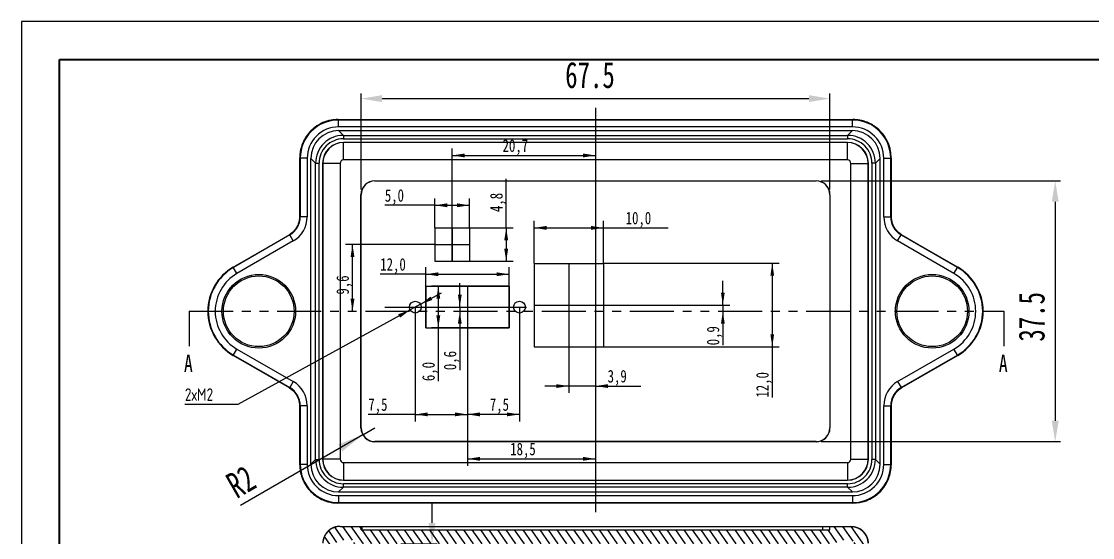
# Model space of a CAD drawing. Header units: millimetres. Extents: x 15 to 334, y 2 to 223.
# Drawn here: x 15.5 to 169.8, y 149 to 223.3 of the extents above; entities that cross this region are included whole.
import ezdxf

# ---------------------------------------------------------------- set-up
doc = ezdxf.new("R2010")
doc.units = ezdxf.units.MM
doc.linetypes.add('PHANTOM', pattern=[12.7, 6.35, -1.27, 1.27, -1.27, 1.27, -1.27])
for name, color, linetype in [('06___PRT_ALL_SURFS', 179, 'Continuous'), ('DIM', 3, 'Continuous'), ('FROM', 179, 'Continuous'), ('HATCH', 56, 'Continuous'), ('SLD-0', 179, 'Continuous')]:
    doc.layers.add(name, color=color, linetype=linetype)
doc.styles.add('SLDTEXTSTYLE0', font='TXT', dxfattribs={"width": 0.75})
doc.styles.add('SLDTEXTSTYLE1', font='TXT', dxfattribs={"width": 0.75, "bigfont": 'bigfont'})
doc.styles.add('SLDTEXTSTYLE2', font='TXT', dxfattribs={"width": 0.7})
doc.dimstyles.new('SLDDIMSTYLE0', dxfattribs={"dimtxt": 1.8, "dimasz": 1.8, "dimexe": 0, "dimexo": 0.0625, "dimgap": 0.45, "dimtad": 2, "dimdec": 1, "dimrnd": 1e-09, "dimzin": 12, "dimdsep": 46, "dimtxsty": 'SLDTEXTSTYLE0', "dimsah": 1, "dimcen": 0.09, "dimadec": 0, "dimazin": 3, "dimtfac": 1, "dimtofl": 0, "dimtmove": 0, "dimatfit": 3, "dimfxl": 0, "dimfrac": 2, "dimtolj": 1, "dimtzin": 12, "dimarcsym": 0})
doc.dimstyles.new('SLDDIMSTYLE1', dxfattribs={"dimtxt": 1.8, "dimasz": 1.8, "dimexe": 0, "dimexo": 0.0625, "dimgap": 0.45, "dimtad": 2, "dimdec": 1, "dimrnd": 1e-09, "dimzin": 12, "dimdsep": 46, "dimtxsty": 'SLDTEXTSTYLE0', "dimsah": 1, "dimcen": 0, "dimadec": 0, "dimazin": 3, "dimtfac": 1, "dimtmove": 0, "dimatfit": 3, "dimfxl": 0, "dimfrac": 2, "dimtolj": 1, "dimtzin": 12, "dimarcsym": 0})
doc.dimstyles.new('SLDDIMSTYLE2', dxfattribs={"dimtxt": 1.8, "dimasz": 1.8, "dimexe": 0, "dimexo": 0.0625, "dimgap": 0.45, "dimtad": 2, "dimdec": 1, "dimrnd": 1e-09, "dimzin": 12, "dimdsep": 46, "dimtxsty": 'SLDTEXTSTYLE0', "dimsah": 1, "dimcen": 0.09, "dimadec": 0, "dimazin": 3, "dimtfac": 1, "dimtmove": 0, "dimatfit": 0, "dimfxl": 0, "dimfrac": 2, "dimtolj": 1, "dimtzin": 12, "dimarcsym": 0})
doc.dimstyles.new('SLDDIMSTYLE3', dxfattribs={"dimtxt": 3.75, "dimasz": 1.8, "dimexe": 0, "dimexo": 0.0625, "dimgap": 0.9375, "dimtad": 2, "dimdec": 1, "dimrnd": 1e-09, "dimzin": 12, "dimdsep": 46, "dimtxsty": 'SLDTEXTSTYLE2', "dimblk1": 'NONE', "dimblk2": 'NONE', "dimsah": 1, "dimcen": 0.09, "dimadec": 0, "dimazin": 3, "dimtfac": 1, "dimtofl": 0, "dimtmove": 0, "dimatfit": 3, "dimldrblk": 'NONE', "dimfxl": 0, "dimfrac": 2, "dimtolj": 1, "dimtzin": 12, "dimarcsym": 0})
doc.dimstyles.new('SLDDIMSTYLE4', dxfattribs={"dimtxt": 3.75, "dimasz": 1.8, "dimexe": 0, "dimexo": 0.0625, "dimgap": 0.9375, "dimtad": 2, "dimdec": 0, "dimrnd": 1e-09, "dimzin": 12, "dimdsep": 46, "dimtxsty": 'SLDTEXTSTYLE2', "dimblk1": 'NONE', "dimblk2": 'NONE', "dimsah": 1, "dimcen": 0.09, "dimadec": 0, "dimazin": 3, "dimtfac": 1, "dimtofl": 0, "dimtmove": 0, "dimatfit": 3, "dimldrblk": 'NONE', "dimfxl": 0, "dimfrac": 2, "dimtolj": 1, "dimtzin": 12, "dimarcsym": 0})
doc.dimstyles.new('SLDDIMSTYLE6', dxfattribs={"dimtxt": 3.75, "dimasz": 1.8, "dimexe": 0, "dimexo": 0.0625, "dimgap": 0.9375, "dimtad": 2, "dimdec": 0, "dimrnd": 1e-09, "dimzin": 12, "dimdsep": 46, "dimtxsty": 'SLDTEXTSTYLE2', "dimsah": 1, "dimcen": 0, "dimadec": 0, "dimazin": 3, "dimtfac": 1, "dimtofl": 0, "dimtmove": 0, "dimatfit": 3, "dimfxl": 0, "dimfrac": 2, "dimtolj": 1, "dimtzin": 12, "dimarcsym": 0})

# ---------------------------------------------------------------- blocks, each defined once
blk = doc.blocks.new('_D')
at = {"layer": 'SLD-0'}
for p, q in [((75.02, 193.6), (75.02, 197.85)), ((80.02, 193.6), (80.02, 197.85)), ((75.02, 196.85), (67.83, 196.85)), ((75.02, 196.85), (80.02, 196.85))]:
    blk.add_line(p, q, dxfattribs=at)
for points in [[(75.02, 196.85), (76.82, 196.57), (76.82, 197.13)], [(80.02, 196.85), (78.22, 197.13), (78.22, 196.57)]]:
    blk.add_solid(points, dxfattribs=at)
at = {"layer": 'SLD-0', "insert": (67.83, 199.17, 0.1), "char_height": 1.8, "attachment_point": 1, "style": 'SLDTEXTSTYLE0'}
blk.add_mtext('5,0', dxfattribs=at)
blk = doc.blocks.new('_D_1')
at = {"layer": 'SLD-0'}
for p, q in [((85.31, 193.6), (85.31, 200.67)), ((80.02, 193.6), (86.31, 193.6)), ((85.31, 193.6), (85.31, 188.8)), ((80.02, 188.8), (86.31, 188.8))]:
    blk.add_line(p, q, dxfattribs=at)
for points in [[(85.31, 193.6), (85.03, 191.8), (85.59, 191.8)], [(85.31, 188.8), (85.59, 190.6), (85.03, 190.6)]]:
    blk.add_solid(points, dxfattribs=at)
at = {"layer": 'SLD-0', "insert": (82.99, 195.88, 0.1), "char_height": 1.8, "attachment_point": 1, "rotation": 90, "style": 'SLDTEXTSTYLE0'}
blk.add_mtext('4,8', dxfattribs=at)
blk = doc.blocks.new('_D_2')
at = {"layer": 'SLD-0'}
for p, q in [((89.32, 188.5), (89.32, 194.6)), ((99.32, 188.5), (99.32, 194.6)), ((89.32, 193.6), (99.32, 193.6)), ((99.32, 193.6), (108.64, 193.6))]:
    blk.add_line(p, q, dxfattribs=at)
for points in [[(89.32, 193.6), (91.12, 193.32), (91.12, 193.88)], [(99.32, 193.6), (97.52, 193.88), (97.52, 193.32)]]:
    blk.add_solid(points, dxfattribs=at)
at = {"layer": 'SLD-0', "insert": (102.52, 195.92, 0.1), "char_height": 1.8, "attachment_point": 1, "style": 'SLDTEXTSTYLE0'}
blk.add_mtext('10,0', dxfattribs=at)
blk = doc.blocks.new('_D_3')
at = {"layer": 'SLD-0'}
for p, q in [((99.32, 188.5), (124.63, 188.5)), ((123.63, 188.5), (123.63, 176.5)), ((99.32, 176.5), (124.63, 176.5)), ((123.63, 176.5), (123.63, 169.18))]:
    blk.add_line(p, q, dxfattribs=at)
for points in [[(123.63, 188.5), (123.36, 186.7), (123.91, 186.7)], [(123.63, 176.5), (123.91, 178.3), (123.36, 178.3)]]:
    blk.add_solid(points, dxfattribs=at)
at = {"layer": 'SLD-0', "insert": (121.31, 169.18, 0.1), "char_height": 1.8, "attachment_point": 1, "rotation": 90, "style": 'SLDTEXTSTYLE0'}
blk.add_mtext('12,0', dxfattribs=at)
blk = doc.blocks.new('_D_4')
at = {"layer": 'SLD-0'}
for p, q in [((73.72, 186.93), (67.17, 186.93)), ((73.72, 179.2), (73.72, 187.93)), ((73.72, 186.93), (85.72, 186.93)), ((85.72, 179.2), (85.72, 187.93))]:
    blk.add_line(p, q, dxfattribs=at)
for points in [[(73.72, 186.93), (75.52, 186.65), (75.52, 187.2)], [(85.72, 186.93), (83.92, 187.2), (83.92, 186.65)]]:
    blk.add_solid(points, dxfattribs=at)
at = {"layer": 'SLD-0', "insert": (67.17, 189.25, 0.1), "char_height": 1.8, "attachment_point": 1, "style": 'SLDTEXTSTYLE0'}
blk.add_mtext('12,0', dxfattribs=at)
blk = doc.blocks.new('_D_5')
at = {"layer": 'SLD-0'}
for p, q in [((85.72, 185.2), (74.53, 185.2)), ((75.53, 185.2), (75.53, 179.2)), ((85.72, 179.2), (74.53, 179.2)), ((75.53, 179.2), (75.53, 171.55))]:
    blk.add_line(p, q, dxfattribs=at)
for points in [[(75.53, 185.2), (75.25, 183.4), (75.81, 183.4)], [(75.53, 179.2), (75.81, 181), (75.25, 181)]]:
    blk.add_solid(points, dxfattribs=at)
at = {"layer": 'SLD-0', "insert": (73.21, 171.55, 0.1), "char_height": 1.8, "attachment_point": 1, "rotation": 90, "style": 'SLDTEXTSTYLE0'}
blk.add_mtext('6,0', dxfattribs=at)
blk = doc.blocks.new('_D_6')
at = {"layer": 'SLD-0'}
for p, q in [((72.22, 182.2), (72.22, 165.76)), ((79.72, 179.2), (79.72, 165.76)), ((72.22, 166.76), (65.45, 166.76)), ((72.22, 166.76), (79.72, 166.76))]:
    blk.add_line(p, q, dxfattribs=at)
for points in [[(72.22, 166.76), (74.02, 166.48), (74.02, 167.04)], [(79.72, 166.76), (77.92, 167.04), (77.92, 166.48)]]:
    blk.add_solid(points, dxfattribs=at)
at = {"layer": 'SLD-0', "insert": (65.45, 169.08, 0.1), "char_height": 1.8, "attachment_point": 1, "style": 'SLDTEXTSTYLE0'}
blk.add_mtext('7,5', dxfattribs=at)
blk = doc.blocks.new('_D_7')
at = {"layer": 'SLD-0'}
for p, q in [((87.22, 182.2), (87.22, 165.76)), ((79.72, 179.2), (79.72, 165.76)), ((87.22, 166.76), (79.72, 166.76))]:
    blk.add_line(p, q, dxfattribs=at)
for points in [[(79.72, 166.76), (81.52, 166.48), (81.52, 167.04)], [(87.22, 166.76), (85.42, 167.04), (85.42, 166.48)]]:
    blk.add_solid(points, dxfattribs=at)
at = {"layer": 'SLD-0', "insert": (82.95, 169.08, 0.1), "char_height": 1.8, "attachment_point": 1, "style": 'SLDTEXTSTYLE0'}
blk.add_mtext('7,5', dxfattribs=at)
blk = doc.blocks.new('_D_8')
at = {"layer": 'SLD-0'}
for p, q in [((72.96, 182.6), (76, 184.27)), ((72.96, 182.6), (71.47, 181.79)), ((71.47, 181.79), (46.63, 168.19)), ((46.63, 168.19), (39.02, 168.19))]:
    blk.add_line(p, q, dxfattribs=at)
for points in [[(72.96, 182.6), (74.67, 183.23), (74.41, 183.71)], [(71.47, 181.79), (69.76, 181.17), (70.03, 180.68)]]:
    blk.add_solid(points, dxfattribs=at)
at = {"layer": 'SLD-0', "insert": (39.02, 170.51, 0.1), "char_height": 1.8, "attachment_point": 1, "style": 'SLDTEXTSTYLE1'}
blk.add_mtext('2\\M+18487\\M+1844D2', dxfattribs=at)
blk = doc.blocks.new('_D_9')
at = {"layer": 'SLD-0'}
for p, q in [((116.52, 182.5), (116.52, 185.96)), ((99.32, 182.5), (117.52, 182.5)), ((116.52, 182.5), (116.52, 181.6)), ((116.52, 181.6), (116.52, 176.7))]:
    blk.add_line(p, q, dxfattribs=at)
for points in [[(116.52, 182.5), (116.79, 184.3), (116.24, 184.3)], [(116.52, 181.6), (116.24, 179.8), (116.79, 179.8)]]:
    blk.add_solid(points, dxfattribs=at)
at = {"layer": 'SLD-0', "insert": (114.2, 176.7, 0.1), "char_height": 1.8, "attachment_point": 1, "rotation": 90, "style": 'SLDTEXTSTYLE0'}
blk.add_mtext('0,9', dxfattribs=at)
blk = doc.blocks.new('_D_10')
at = {"layer": 'SLD-0'}
for p, q in [((94.32, 176.5), (94.32, 169.84)), ((94.32, 170.84), (90.86, 170.84)), ((98.17, 170.84), (94.32, 170.84)), ((98.17, 170.84), (104.71, 170.84))]:
    blk.add_line(p, q, dxfattribs=at)
for points in [[(94.32, 170.84), (92.52, 171.11), (92.52, 170.56)], [(98.17, 170.84), (99.97, 170.56), (99.97, 171.11)]]:
    blk.add_solid(points, dxfattribs=at)
at = {"layer": 'SLD-0', "insert": (99.92, 173.16, 0.1), "char_height": 1.8, "attachment_point": 1, "style": 'SLDTEXTSTYLE0'}
blk.add_mtext('3,9', dxfattribs=at)
blk = doc.blocks.new('_D_11')
at = {"layer": 'SLD-0'}
for p, q in [((78.63, 182.2), (78.63, 185.66)), ((78.63, 182.2), (78.63, 181.6)), ((78.63, 181.6), (78.63, 173.13))]:
    blk.add_line(p, q, dxfattribs=at)
for points in [[(78.63, 182.2), (78.9, 184), (78.35, 184)], [(78.63, 181.6), (78.35, 179.8), (78.9, 179.8)]]:
    blk.add_solid(points, dxfattribs=at)
at = {"layer": 'SLD-0', "insert": (76.31, 173.13, 0.1), "char_height": 1.8, "attachment_point": 1, "rotation": 90, "style": 'SLDTEXTSTYLE0'}
blk.add_mtext('0,6', dxfattribs=at)
blk = doc.blocks.new('_D_12')
at = {"layer": 'SLD-0'}
for p, q in [((79.72, 179.2), (79.72, 159.36)), ((79.72, 160.36), (98.17, 160.36))]:
    blk.add_line(p, q, dxfattribs=at)
for points in [[(79.72, 160.36), (81.52, 160.09), (81.52, 160.64)], [(98.17, 160.36), (96.37, 160.64), (96.37, 160.09)]]:
    blk.add_solid(points, dxfattribs=at)
at = {"layer": 'SLD-0', "insert": (85.89, 162.68, 0.1), "char_height": 1.8, "attachment_point": 1, "style": 'SLDTEXTSTYLE0'}
blk.add_mtext('18,5', dxfattribs=at)
blk = doc.blocks.new('_D_13')
at = {"layer": 'SLD-0'}
for p, q in [((77.52, 193.6), (77.52, 205.02)), ((77.52, 204.02), (98.17, 204.02))]:
    blk.add_line(p, q, dxfattribs=at)
for points in [[(77.52, 204.02), (79.32, 203.74), (79.32, 204.3)], [(98.17, 204.02), (96.37, 204.3), (96.37, 203.74)]]:
    blk.add_solid(points, dxfattribs=at)
at = {"layer": 'SLD-0', "insert": (84.79, 206.34, 0.1), "char_height": 1.8, "attachment_point": 1, "style": 'SLDTEXTSTYLE0'}
blk.add_mtext('20,7', dxfattribs=at)
blk = doc.blocks.new('_D_14')
at = {"layer": 'SLD-0'}
for p, q in [((75.02, 191.2), (62.17, 191.2)), ((63.17, 181.6), (63.17, 191.2))]:
    blk.add_line(p, q, dxfattribs=at)
for points in [[(63.17, 191.2), (62.89, 189.4), (63.45, 189.4)], [(63.17, 181.6), (63.45, 183.4), (62.89, 183.4)]]:
    blk.add_solid(points, dxfattribs=at)
at = {"layer": 'SLD-0', "insert": (60.85, 184, 0.1), "char_height": 1.8, "attachment_point": 1, "rotation": 90, "style": 'SLDTEXTSTYLE0'}
blk.add_mtext('9,6', dxfattribs=at)
blk = doc.blocks.new('_D_31')
at = {"layer": 'DIM'}
for p, q in [((64.42, 199.13), (64.42, 212.95)), ((131.92, 199.13), (131.92, 212.95)), ((67.42, 212.2), (128.92, 212.2))]:
    blk.add_line(p, q, dxfattribs=at)
for points in [[(67.42, 212.7), (67.42, 211.7), (64.42, 212.2)], [(128.92, 212.7), (128.92, 211.7), (131.92, 212.2)]]:
    blk.add_solid(points, dxfattribs=at)
at = {"layer": 'DIM', "insert": (93.81, 217.48, 0.1), "char_height": 3.75, "attachment_point": 1, "style": 'SLDTEXTSTYLE2'}
blk.add_mtext('67.5', dxfattribs=at)
blk = doc.blocks.new('_NONE')
blk = doc.blocks.new('_D_32')
at = {"layer": 'DIM'}
for p, q in [((130.7, 200.35), (165.14, 200.35)), ((164.39, 197.35), (164.39, 165.84)), ((130.7, 162.84), (165.14, 162.84))]:
    blk.add_line(p, q, dxfattribs=at)
for points in [[(163.89, 197.35), (164.89, 197.35), (164.39, 200.35)], [(163.89, 165.84), (164.89, 165.84), (164.39, 162.84)]]:
    blk.add_solid(points, dxfattribs=at)
at = {"layer": 'DIM', "insert": (159.11, 177.23, 0.1), "char_height": 3.75, "attachment_point": 1, "rotation": 90, "style": 'SLDTEXTSTYLE2'}
blk.add_mtext('37.5', dxfattribs=at)
blk = doc.blocks.new('_D_33')
at = {"layer": 'DIM'}
for q in [(47.02, 153.63), (66.39, 164.82)]:
    blk.add_line((64.66, 163.82), q, dxfattribs=at)
blk.add_solid([(64.66, 163.82), (61.12, 162.44), (61.7, 161.44)], dxfattribs=at)
at = {"layer": 'DIM', "insert": (44.61, 157.81, 0.1), "char_height": 3.75, "attachment_point": 1, "rotation": 30, "style": 'SLDTEXTSTYLE2'}
blk.add_mtext('R2', dxfattribs=at)
blk = doc.blocks.new('_D_35')
at = {"layer": 'DIM'}
for p, q in [((74.63, 151.15), (74.63, 154.15)), ((70.12, 148.15), (75.38, 148.15)), ((70.12, 143.15), (75.38, 143.15)), ((74.63, 140.15), (74.63, 137.15))]:
    blk.add_line(p, q, dxfattribs=at)
for points in [[(74.13, 151.15), (75.13, 151.15), (74.63, 148.15)], [(74.13, 140.15), (75.13, 140.15), (74.63, 143.15)]]:
    blk.add_solid(points, dxfattribs=at)
at = {"layer": 'DIM', "insert": (69.36, 144.56, 0.1), "char_height": 3.75, "attachment_point": 1, "rotation": 90, "style": 'SLDTEXTSTYLE2'}
blk.add_mtext('5', dxfattribs=at)

msp = doc.modelspace()

# ---------------------------------------------------------------- hatches: boundary and pattern name
at = {"linetype": 'Continuous'}
h = msp.add_hatch(dxfattribs=at)
h.set_pattern_fill('ANSI31', color=2, scale=0.31496, angle=80, style=0)
edge = h.paths.add_edge_path(flags=0)
edge.add_line((57.17, 120.648), (57.854, 146.753))
edge.add_spline(control_points=[(57.854, 146.753), (57.861, 147.039), (58.067, 147.239), (58.354, 147.239)], knot_values=[0, 0, 0, 0, 1, 1, 1, 1], weights=[1, 0.810868, 0.810868, 1], degree=3, periodic=0)
edge.add_line((58.354, 147.239), (58.867, 147.239))
edge.add_line((58.867, 147.239), (58.892, 148.213))
edge.add_spline(control_points=[(58.892, 148.213), (58.93, 149.647), (59.957, 150.648), (61.391, 150.648)], knot_values=[0, 0, 0, 0, 1, 1, 1, 1], weights=[1, 0.810868, 0.810868, 1], degree=3, periodic=0)
edge.add_line((61.391, 150.648), (64.391, 150.648))
edge.add_line((64.391, 150.648), (64.418, 150.148))
edge.add_line((64.418, 150.148), (131.923, 150.148))
edge.add_line((131.923, 150.148), (131.949, 150.648))
edge.add_line((131.949, 150.648), (134.949, 150.648))
edge.add_spline(control_points=[(134.949, 150.648), (136.383, 150.648), (137.41, 149.647), (137.448, 148.213)], knot_values=[0, 0, 0, 0, 1, 1, 1, 1], weights=[1, 0.810868, 0.810868, 1], degree=3, periodic=0)
edge.add_line((137.448, 148.213), (137.473, 147.239))
edge.add_line((137.473, 147.239), (137.987, 147.239))
edge.add_spline(control_points=[(137.987, 147.239), (138.274, 147.239), (138.479, 147.039), (138.487, 146.753)], knot_values=[0, 0, 0, 0, 1, 1, 1, 1], weights=[1, 0.810868, 0.810868, 1], degree=3, periodic=0)
edge.add_line((138.487, 146.753), (139.17, 120.648))
edge.add_line((139.17, 120.648), (138.369, 120.648))
edge.add_line((138.369, 120.648), (138.3, 118.648))
edge.add_line((138.3, 118.648), (137.222, 118.648))
edge.add_line((137.222, 118.648), (136.525, 145.239))
edge.add_line((136.525, 145.239), (135.525, 145.239))
edge.add_line((135.525, 145.239), (135.449, 148.161))
edge.add_spline(control_points=[(135.449, 148.161), (135.441, 148.448), (135.236, 148.648), (134.949, 148.648)], knot_values=[0, 0, 0, 0, 1, 1, 1, 1], weights=[1, 0.810868, 0.810868, 1], degree=3, periodic=0)
edge.add_line((134.949, 148.648), (132.975, 148.648))
edge.add_line((132.975, 148.648), (132.949, 148.148))
edge.add_line((132.949, 148.148), (63.391, 148.148))
edge.add_line((63.391, 148.148), (63.365, 148.648))
edge.add_line((63.365, 148.648), (61.391, 148.648))
edge.add_spline(control_points=[(61.391, 148.648), (61.105, 148.648), (60.899, 148.448), (60.892, 148.161)], knot_values=[0, 0, 0, 0, 1, 1, 1, 1], weights=[1, 0.810868, 0.810868, 1], degree=3, periodic=0)
edge.add_line((60.892, 148.161), (60.815, 145.239))
edge.add_line((60.815, 145.239), (59.815, 145.239))
edge.add_line((59.815, 145.239), (59.118, 118.648))
edge.add_line((59.118, 118.648), (58.041, 118.648))
edge.add_line((58.041, 118.648), (57.971, 120.648))
edge.add_line((57.971, 120.648), (57.17, 120.648))

# ---------------------------------------------------------------- linework, layer by layer
at = {"layer": '06___PRT_ALL_SURFS', "color": 179, "linetype": 'Continuous'}
for p, q in [((134.449, 205.875), (61.891, 205.875)), ((61.891, 203.376), (61.891, 205.875)), ((134.449, 203.376), (134.449, 205.875)), ((61.391, 202.876), (58.892, 202.876)), ((58.892, 202.875), (58.892, 160.318)), ((61.391, 202.876), (61.391, 160.318)), ((134.449, 203.376), (61.891, 203.376)), ((134.949, 160.318), (134.949, 202.876)), ((134.949, 202.876), (137.448, 202.876)), ((137.448, 160.318), (137.448, 202.876)), ((61.391, 160.318), (58.892, 160.318)), ((61.891, 159.818), (134.449, 159.818)), ((61.891, 159.818), (61.891, 157.319)), ((134.449, 159.818), (134.449, 157.319)), ((134.949, 160.318), (137.448, 160.318)), ((61.892, 157.319), (134.449, 157.319))]:
    msp.add_line(p, q, dxfattribs=at)
for centre, radius, start, end in [((61.893, 202.874), 3.001, 90.03783, 179.96743), ((134.447, 202.874), 3.001, 0.03784, 89.96743), ((61.891, 202.876), 0.5, 89.99309, 180.00691), ((134.449, 202.876), 0.5, 359.99309, 90.00692), ((61.893, 160.32), 3.001, 180.03783, 269.96743), ((61.891, 160.318), 0.5, 179.99308, 270.00692), ((134.449, 160.318), 0.5, 269.99308, 0.00692), ((134.447, 160.32), 3.001, 270.03784, 359.96743)]:
    msp.add_arc(centre, radius, start, end, dxfattribs=at)
at = {"layer": 'FROM'}
for p, q in [((334.408, 223.304), (15.481, 223.304)), ((15.481, 223.304), (15.481, 1.678))]:
    msp.add_line(p, q, dxfattribs=at)
at = {"layer": 'FROM', "lineweight": 40}
for p, q in [((20.977, 7.175), (20.977, 217.808)), ((20.977, 217.808), (328.911, 217.808))]:
    msp.add_line(p, q, dxfattribs=at)
at = {"layer": 'HATCH', "color": 2}
for p, q in [((39.629, 181.597), (39.629, 179.097)), ((157.005, 181.597), (157.005, 179.097)), ((39.629, 179.097), (39.629, 176.597)), ((157.005, 179.097), (157.005, 176.597))]:
    msp.add_line(p, q, dxfattribs=at)
at = {"layer": 'HATCH', "color": 2, "linetype": 'PHANTOM'}
msp.add_line((39.629, 181.597), (157.005, 181.597), dxfattribs=at)
at = {"layer": 'SLD-0'}
for p, q in [((98.17, 210.851), (98.17, 152.713)), ((75.017, 193.597), (80.017, 193.597)), ((75.017, 193.597), (75.017, 188.797)), ((77.517, 193.597), (77.517, 188.797)), ((77.517, 188.797), (77.517, 193.597)), ((80.017, 193.597), (80.017, 188.797)), ((75.017, 191.197), (80.017, 191.197)), ((75.017, 188.797), (80.017, 188.797)), ((89.317, 188.497), (99.317, 188.497)), ((89.317, 188.497), (89.317, 176.497)), ((94.317, 188.497), (94.317, 176.497)), ((99.317, 188.497), (99.317, 176.497)), ((73.717, 185.197), (85.717, 185.197)), ((73.717, 185.197), (73.717, 179.197)), ((79.717, 185.197), (79.717, 179.197)), ((85.717, 185.197), (85.717, 179.197)), ((67.821, 182.197), (88.232, 182.197)), ((89.317, 182.497), (99.317, 182.497)), ((73.717, 179.197), (85.717, 179.197)), ((89.317, 176.497), (99.317, 176.497)), ((61.391, 150.648), (64.391, 150.648)), ((61.391, 150.648), (134.949, 150.648)), ((64.418, 150.148), (64.391, 150.648)), ((64.418, 150.148), (131.923, 150.148)), ((64.567, 150.148), (64.567, 150.648)), ((64.567, 150.148), (130.917, 150.148)), ((130.917, 150.148), (130.917, 150.648)), ((131.923, 150.148), (131.949, 150.648)), ((131.949, 150.648), (134.949, 150.648))]:
    msp.add_line(p, q, dxfattribs=at)
at = {"layer": 'SLD-0', "color": 179, "linetype": 'Continuous'}
for p, q in [((59.063, 208.806), (58.059, 208.286)), ((60.151, 209.11), (59.063, 208.806)), ((61.078, 209.188), (60.151, 209.11)), ((61.078, 209.188), (135.263, 209.188)), ((61.078, 209.188), (135.263, 209.188)), ((61.143, 209.122), (61.078, 209.188)), ((61.078, 209.188), (61.078, 209.188)), ((135.198, 209.122), (61.143, 209.122)), ((61.143, 208.123), (61.143, 209.122)), ((135.198, 209.122), (135.263, 209.188)), ((135.198, 208.123), (135.198, 209.122)), ((136.17, 209.113), (135.263, 209.188)), ((135.263, 209.188), (135.263, 209.188)), ((137.258, 208.813), (136.17, 209.113)), ((138.264, 208.297), (137.258, 208.813)), ((139.144, 207.585), (138.264, 208.297)), ((57.182, 207.57), (56.47, 206.691)), ((58.059, 208.286), (57.182, 207.57)), ((135.198, 208.123), (61.143, 208.123)), ((61.169, 207.597), (135.171, 207.597)), ((61.852, 206.913), (61.169, 207.597)), ((61.852, 206.913), (134.488, 206.913)), ((61.852, 206.913), (61.852, 206.414)), ((134.488, 206.913), (135.171, 207.597)), ((134.488, 206.913), (134.488, 206.414)), ((139.859, 206.708), (139.144, 207.585)), ((55.954, 205.685), (55.654, 204.597)), ((56.47, 206.691), (55.954, 205.685)), ((61.852, 206.414), (134.488, 206.414)), ((134.474, 205.9), (61.866, 205.9)), ((61.891, 205.875), (61.866, 205.9)), ((134.449, 205.875), (134.474, 205.9)), ((140.379, 205.704), (139.859, 206.708)), ((140.683, 204.616), (140.379, 205.704)), ((55.654, 204.597), (55.579, 203.689)), ((55.579, 203.689), (55.579, 203.689)), ((55.645, 203.624), (55.579, 203.689)), ((55.579, 195.216), (55.579, 203.689)), ((55.579, 195.216), (55.579, 203.689)), ((140.761, 203.689), (140.683, 204.616)), ((140.696, 203.624), (140.761, 203.689)), ((140.761, 203.689), (140.761, 195.216)), ((140.761, 203.689), (140.761, 195.216)), ((140.761, 203.689), (140.761, 203.689)), ((56.644, 203.624), (55.645, 203.624)), ((55.645, 203.624), (55.645, 195.179)), ((56.644, 203.624), (56.644, 195.179)), ((57.854, 202.915), (57.17, 203.598)), ((57.17, 159.596), (57.17, 203.598)), ((57.854, 202.915), (58.354, 202.915)), ((57.854, 160.279), (57.854, 202.915)), ((58.354, 160.279), (58.354, 202.915)), ((58.892, 202.875), (58.867, 202.901)), ((58.867, 202.901), (58.867, 160.293)), ((137.448, 202.876), (137.473, 202.901)), ((137.473, 160.293), (137.473, 202.901)), ((137.987, 202.915), (137.987, 160.279)), ((138.487, 202.915), (137.987, 202.915)), ((138.487, 202.915), (139.17, 203.598)), ((138.487, 202.915), (138.487, 160.279)), ((139.17, 159.596), (139.17, 203.598)), ((139.696, 195.179), (139.696, 203.624)), ((139.696, 203.624), (140.696, 203.624)), ((140.696, 195.179), (140.696, 203.624)), ((66.391, 200.376), (129.949, 200.376)), ((66.391, 200.349), (66.391, 200.376)), ((66.391, 200.349), (129.949, 200.349)), ((129.949, 200.349), (129.949, 200.376)), ((64.418, 198.376), (64.391, 198.376)), ((64.391, 164.818), (64.391, 198.376)), ((64.418, 164.818), (64.418, 198.376)), ((131.923, 198.376), (131.923, 164.818)), ((131.923, 198.376), (131.949, 198.376)), ((131.949, 198.376), (131.949, 164.818)), ((55.532, 194.686), (55.331, 194.022)), ((55.579, 195.216), (55.532, 194.686)), ((55.579, 195.216), (55.579, 195.216)), ((55.645, 195.179), (55.579, 195.216)), ((56.644, 195.179), (55.645, 195.179)), ((139.696, 195.179), (140.696, 195.179)), ((140.761, 195.216), (140.696, 195.179)), ((140.806, 194.7), (140.761, 195.216)), ((140.761, 195.216), (140.761, 195.216)), ((141.003, 194.036), (140.806, 194.7)), ((54.506, 192.917), (54.08, 192.62)), ((54.983, 193.422), (54.506, 192.917)), ((55.331, 194.022), (54.983, 193.422)), ((141.349, 193.434), (141.003, 194.036)), ((141.823, 192.927), (141.349, 193.434)), ((142.261, 192.62), (141.823, 192.927)), ((46, 187.955), (54.08, 192.62)), ((46, 187.954), (54.08, 192.619)), ((54.145, 192.582), (46.032, 187.898)), ((54.645, 191.716), (46.532, 187.032)), ((54.08, 192.62), (54.08, 192.619)), ((54.145, 192.582), (54.08, 192.619)), ((54.645, 191.716), (54.145, 192.582)), ((141.695, 191.716), (142.195, 192.582)), ((149.808, 187.032), (141.695, 191.716)), ((142.26, 192.619), (142.195, 192.582)), ((150.308, 187.898), (142.195, 192.582)), ((142.26, 192.62), (150.341, 187.955)), ((142.26, 192.62), (142.26, 192.619)), ((142.26, 192.619), (150.34, 187.954)), ((46.532, 187.032), (46, 187.955)), ((149.808, 187.032), (150.341, 187.955)), ((46, 175.239), (46.532, 176.162)), ((46.532, 176.162), (54.645, 171.478)), ((141.695, 171.478), (149.808, 176.162)), ((150.341, 175.239), (149.808, 176.162)), ((54.08, 170.575), (46, 175.24)), ((54.08, 170.574), (46, 175.239)), ((46.032, 175.296), (54.145, 170.612)), ((142.195, 170.612), (150.308, 175.296)), ((150.34, 175.24), (142.26, 170.575)), ((150.341, 175.239), (142.26, 170.574)), ((54.645, 171.478), (54.145, 170.612)), ((141.695, 171.478), (142.195, 170.612)), ((54.08, 170.575), (54.145, 170.612)), ((54.08, 170.574), (54.08, 170.575)), ((54.08, 170.574), (54.517, 170.267)), ((54.517, 170.267), (54.992, 169.76)), ((54.992, 169.76), (55.337, 169.158)), ((141.009, 169.172), (141.358, 169.772)), ((141.358, 169.772), (141.835, 170.276)), ((141.835, 170.276), (142.261, 170.574)), ((142.195, 170.612), (142.26, 170.575)), ((142.26, 170.574), (142.26, 170.575)), ((55.337, 169.158), (55.534, 168.494)), ((55.534, 168.494), (55.579, 167.977)), ((140.761, 167.977), (140.809, 168.508)), ((140.809, 168.508), (141.009, 169.172)), ((55.579, 167.977), (55.645, 168.015)), ((55.579, 167.977), (55.579, 167.977)), ((55.579, 159.504), (55.579, 167.977)), ((55.579, 159.504), (55.579, 167.977)), ((56.644, 168.015), (55.645, 168.015)), ((55.645, 168.015), (55.645, 159.57)), ((56.644, 168.015), (56.644, 159.57)), ((139.696, 159.57), (139.696, 168.015)), ((139.696, 168.015), (140.696, 168.015)), ((140.696, 159.57), (140.696, 168.015)), ((140.696, 168.015), (140.761, 167.977)), ((140.761, 167.977), (140.761, 159.504)), ((140.761, 167.977), (140.761, 159.504)), ((140.761, 167.977), (140.761, 167.977)), ((64.418, 164.818), (64.391, 164.818)), ((131.923, 164.818), (131.949, 164.818)), ((129.949, 162.844), (66.391, 162.844)), ((66.391, 162.844), (66.391, 162.818)), ((129.949, 162.818), (66.391, 162.818)), ((129.949, 162.844), (129.949, 162.818)), ((55.645, 159.57), (55.579, 159.504)), ((55.579, 159.504), (55.579, 159.504)), ((55.579, 159.504), (55.658, 158.578)), ((56.644, 159.57), (55.645, 159.57)), ((57.854, 160.279), (57.17, 159.596)), ((57.854, 160.279), (58.354, 160.279)), ((58.892, 160.318), (58.867, 160.293)), ((137.448, 160.318), (137.473, 160.293)), ((138.487, 160.279), (137.987, 160.279)), ((138.487, 160.279), (139.17, 159.596)), ((139.696, 159.57), (140.696, 159.57)), ((140.686, 158.597), (140.761, 159.504)), ((140.696, 159.57), (140.761, 159.504)), ((140.761, 159.504), (140.761, 159.504)), ((55.658, 158.578), (55.961, 157.49)), ((55.961, 157.49), (56.481, 156.486)), ((139.87, 156.503), (140.386, 157.509)), ((140.386, 157.509), (140.686, 158.597)), ((56.481, 156.486), (57.197, 155.609)), ((61.852, 156.281), (61.169, 155.597)), ((134.488, 156.78), (61.852, 156.78)), ((61.852, 156.281), (61.852, 156.78)), ((134.488, 156.281), (61.852, 156.281)), ((61.892, 157.319), (61.866, 157.294)), ((61.866, 157.294), (134.474, 157.294)), ((134.449, 157.319), (134.474, 157.294)), ((134.488, 156.281), (134.488, 156.78)), ((134.488, 156.281), (135.171, 155.597)), ((139.158, 155.623), (139.87, 156.503)), ((57.197, 155.609), (58.076, 154.897)), ((58.076, 154.897), (59.082, 154.381)), ((59.082, 154.381), (60.17, 154.081)), ((61.143, 155.071), (135.198, 155.071)), ((61.143, 155.071), (61.143, 154.071)), ((61.169, 155.597), (135.171, 155.597)), ((135.198, 155.071), (135.198, 154.071)), ((136.189, 154.084), (137.277, 154.388)), ((137.277, 154.388), (138.281, 154.908)), ((138.281, 154.908), (139.158, 155.623)), ((60.17, 154.081), (61.078, 154.006)), ((61.143, 154.071), (61.078, 154.006)), ((135.263, 154.006), (61.078, 154.006)), ((135.263, 154.006), (61.078, 154.006)), ((61.078, 154.006), (61.078, 154.006)), ((61.143, 154.071), (135.198, 154.071)), ((135.198, 154.071), (135.263, 154.006)), ((135.263, 154.006), (136.189, 154.084)), ((135.263, 154.006), (135.263, 154.006))]:
    msp.add_line(p, q, dxfattribs=at)
for centre, radius in [((49.67, 181.597), 5.3), ((146.67, 181.597), 5.3), ((49.67, 181.597), 5.086), ((146.67, 181.597), 5.086)]:
    msp.add_circle(centre, radius, dxfattribs=at)
at = {"layer": 'SLD-0'}
for centre in [(72.217, 182.197), (87.217, 182.197)]:
    msp.add_circle(centre, 0.85, dxfattribs=at)
at = {"layer": 'SLD-0', "color": 179, "linetype": 'Continuous'}
for centre, radius, start, end in [((61.143, 203.624), 5.498, 90.00216, 179.99784), ((61.078, 203.689), 5.498, 119.18184, 123.56797), ((61.078, 203.689), 5.498, 107.08814, 119.18867), ((61.076, 203.699), 5.488, 100.49393, 107.09402), ((61.08, 203.674), 5.513, 90.02356, 100.48975), ((135.197, 203.624), 5.498, 0.00216, 89.99784), ((135.26, 203.674), 5.514, 79.61191, 89.97642), ((135.265, 203.699), 5.488, 73.14017, 79.60817), ((135.262, 203.688), 5.499, 68.071, 73.14579), ((135.262, 203.69), 5.498, 61.2493, 68.06905), ((135.262, 203.688), 5.5, 56.54124, 61.25611), ((61.075, 203.691), 5.495, 138.19538, 146.53857), ((61.142, 203.625), 4.498, 89.99219, 180.00781), ((61.075, 203.692), 5.494, 135.00278, 138.2024), ((61.077, 203.69), 5.497, 123.57035, 135.00282), ((61.852, 202.915), 3.999, 89.99903, 180.00097), ((134.488, 202.915), 3.999, 359.99904, 90.00096), ((135.198, 203.625), 4.498, 359.99219, 90.00781), ((135.264, 203.692), 5.495, 48.19538, 56.53857), ((135.266, 203.692), 5.494, 45.00278, 48.2024), ((135.263, 203.69), 5.497, 33.57035, 45.00282), ((61.068, 203.691), 5.488, 163.14017, 169.60817), ((61.079, 203.689), 5.499, 158.071, 163.14579), ((61.077, 203.689), 5.498, 151.2493, 158.06905), ((61.079, 203.689), 5.5, 146.54124, 151.25611), ((61.852, 202.915), 3.498, 89.99222, 180.00778), ((134.488, 202.915), 3.498, 359.99222, 90.00778), ((135.262, 203.69), 5.498, 29.18184, 33.56797), ((135.262, 203.689), 5.498, 17.08814, 29.18867), ((135.272, 203.691), 5.488, 10.49393, 17.09402), ((61.093, 203.687), 5.514, 169.61191, 179.97642), ((135.247, 203.687), 5.513, 0.02356, 10.48975), ((66.391, 198.376), 2, 90, 180), ((66.391, 198.376), 1.974, 90, 180), ((129.949, 198.376), 2, 0, 90), ((129.949, 198.376), 1.974, 0, 90), ((52.647, 195.178), 2.998, 299.98968, 0.01032), ((52.646, 195.179), 3.999, 299.99913, 0.00087), ((52.586, 195.214), 2.993, 336.33915, 349.05601), ((52.571, 195.217), 3.008, 349.0616, 359.31438), ((52.594, 195.216), 2.986, 359.32117, 0.00503), ((143.694, 195.179), 3.998, 179.99842, 240.00167), ((143.694, 195.178), 2.998, 179.98967, 240.01033), ((143.746, 195.216), 2.986, 179.99494, 180.58363), ((143.769, 195.217), 3.008, 180.59091, 190.78438), ((143.753, 195.214), 2.992, 190.78914, 200.52614), ((52.576, 195.223), 3.007, 300.60969, 310.80817), ((52.586, 195.212), 2.993, 310.81239, 320.66757), ((52.585, 195.213), 2.994, 320.65961, 323.53659), ((52.581, 195.216), 2.999, 323.53844, 336.33812), ((143.755, 195.214), 2.994, 200.51791, 203.50662), ((143.76, 195.216), 2.999, 203.50837, 216.30836), ((143.754, 195.212), 2.992, 216.30931, 218.31628), ((143.755, 195.213), 2.993, 218.30896, 229.03295), ((143.764, 195.223), 3.007, 229.038, 239.29124), ((52.589, 195.203), 2.984, 299.99267, 300.60184), ((143.752, 195.204), 2.984, 239.29858, 240.0073), ((49.67, 181.597), 7.341, 120, 240), ((49.67, 181.597), 7.341, 120, 240), ((49.67, 181.597), 7.276, 120, 240), ((49.67, 181.597), 6.276, 120, 240), ((146.67, 181.597), 6.276, 300, 60), ((146.67, 181.597), 7.276, 300, 60), ((146.67, 181.597), 7.341, 300, 60), ((146.67, 181.597), 7.341, 300, 60), ((52.646, 168.015), 3.998, 359.99842, 60.00166), ((143.694, 168.015), 3.999, 119.99913, 180.00087), ((52.588, 167.99), 2.984, 59.29858, 60.0073), ((52.576, 167.97), 3.007, 49.038, 59.29124), ((52.647, 168.016), 2.998, 359.98967, 60.01033), ((52.585, 167.981), 2.993, 38.30896, 49.03295), ((52.586, 167.982), 2.992, 36.30931, 38.31628), ((52.581, 167.977), 2.999, 23.50837, 36.30836), ((143.694, 168.016), 2.998, 119.98968, 180.01032), ((143.76, 167.977), 2.999, 143.53844, 156.33812), ((143.755, 167.98), 2.994, 140.65961, 143.53659), ((143.755, 167.982), 2.993, 130.81239, 140.66757), ((143.764, 167.97), 3.007, 120.60969, 130.80817), ((143.752, 167.991), 2.984, 119.99267, 120.60184), ((52.585, 167.98), 2.994, 20.51791, 23.50662), ((52.587, 167.98), 2.992, 10.78914, 20.52614), ((52.572, 167.977), 3.008, 0.59091, 10.78438), ((143.769, 167.977), 3.008, 169.0616, 179.31438), ((143.754, 167.98), 2.993, 156.33915, 169.05601), ((52.594, 167.978), 2.986, 359.99494, 0.58363), ((143.747, 167.978), 2.986, 179.32117, 180.00503), ((66.391, 164.818), 2, 180, 270), ((66.391, 164.818), 1.974, 180, 270), ((129.949, 164.818), 1.974, 270, 0), ((129.949, 164.818), 2, 270, 0), ((61.093, 159.507), 5.513, 180.02356, 190.48975), ((61.143, 159.57), 5.498, 180.00215, 269.99785), ((61.142, 159.569), 4.498, 179.99219, 270.00781), ((61.852, 160.279), 3.999, 179.99903, 270.00097), ((61.852, 160.279), 3.498, 179.99221, 270.00779), ((134.488, 160.279), 3.498, 269.99221, 0.00779), ((134.488, 160.279), 3.999, 269.99904, 0.00096), ((135.198, 159.569), 4.498, 269.99219, 0.00781), ((135.197, 159.57), 5.498, 270.00215, 359.99785), ((135.247, 159.507), 5.514, 349.61191, 359.97642), ((61.068, 159.503), 5.488, 190.49393, 197.09402), ((61.078, 159.505), 5.498, 197.08814, 209.18867), ((135.263, 159.505), 5.498, 331.2493, 338.06905), ((135.261, 159.505), 5.499, 338.071, 343.14579), ((135.273, 159.502), 5.488, 343.14017, 349.60817), ((61.078, 159.504), 5.498, 209.18184, 213.56797), ((61.077, 159.504), 5.497, 213.57035, 225.00282), ((135.265, 159.501), 5.494, 315.00278, 318.2024), ((135.265, 159.503), 5.495, 318.19538, 326.53857), ((135.261, 159.505), 5.5, 326.54124, 331.25611), ((61.075, 159.502), 5.494, 225.00278, 228.2024), ((61.076, 159.502), 5.495, 228.19538, 236.53857), ((61.078, 159.506), 5.5, 236.54124, 241.25611), ((61.078, 159.504), 5.498, 241.2493, 248.06905), ((61.078, 159.506), 5.499, 248.071, 253.14579), ((135.262, 159.505), 5.498, 287.08814, 299.18867), ((135.263, 159.505), 5.498, 299.18184, 303.56797), ((135.263, 159.504), 5.497, 303.57035, 315.00282), ((61.076, 159.495), 5.488, 253.14017, 259.60817), ((61.08, 159.52), 5.514, 259.61191, 269.97642), ((135.26, 159.52), 5.513, 270.02356, 280.48975), ((135.265, 159.495), 5.488, 280.49393, 287.09402), ((61.391, 148.148), 2.5, 90, 178.5), ((134.949, 148.148), 2.5, 1.5, 90)]:
    msp.add_arc(centre, radius, start, end, dxfattribs=at)
for centre, major_axis, start_param, end_param in [((61.171, 203.596), (-2.83, 2.83), 5.4981298, 7.0682409), ((135.169, 203.596), (2.83, 2.83), 5.4981298, 7.0682409), ((61.868, 202.899), (2.123, -2.123), 2.3565371, 3.9266482), ((134.472, 202.899), (2.123, 2.123), 5.4981298, 7.0682409), ((61.171, 159.598), (2.83, 2.83), 2.3565371, 3.9266482), ((61.868, 160.295), (2.123, 2.123), 2.3565371, 3.9266482), ((134.472, 160.295), (2.123, -2.123), 5.4981298, 7.0682409), ((135.169, 159.598), (2.83, -2.83), 5.4981298, 7.0682409)]:
    msp.add_ellipse(centre, major_axis=major_axis, ratio=0.999315, start_param=start_param, end_param=end_param, dxfattribs=at)
at = {"layer": 'SLD-0'}
for points in [[(61.391, 150.648), (59.957, 150.648), (58.93, 149.647), (58.892, 148.213)], [(134.949, 150.648), (136.383, 150.648), (137.41, 149.647), (137.448, 148.213)]]:
    msp.add_rational_spline(points, [1, 0.8108679623, 0.8108679623, 1], degree=3, dxfattribs=at)
at = {"layer": 'SLD-0', "color": 179, "linetype": 'Continuous'}
for points in [[(61.391, 150.648), (61.382, 150.648), (61.364, 150.648), (61.337, 150.647), (61.309, 150.647), (61.281, 150.645), (61.254, 150.644), (61.226, 150.642), (61.198, 150.64), (61.17, 150.638), (61.142, 150.635), (61.113, 150.632), (61.085, 150.629), (61.057, 150.625), (61.028, 150.621), (61, 150.617), (60.971, 150.612), (60.943, 150.607), (60.914, 150.602), (60.886, 150.596), (60.857, 150.59), (60.828, 150.584), (60.8, 150.577), (60.771, 150.57), (60.742, 150.562), (60.713, 150.554), (60.685, 150.546), (60.656, 150.537), (60.627, 150.528), (60.599, 150.519), (60.57, 150.509), (60.542, 150.499), (60.513, 150.488), (60.485, 150.478), (60.456, 150.466), (60.428, 150.455), (60.4, 150.443), (60.371, 150.43), (60.343, 150.418), (60.315, 150.404), (60.288, 150.391), (60.26, 150.377), (60.232, 150.363), (60.205, 150.348), (60.177, 150.333), (60.15, 150.318), (60.123, 150.302), (60.096, 150.286), (60.069, 150.27), (60.043, 150.253), (60.017, 150.236), (59.99, 150.218), (59.964, 150.201), (59.939, 150.182), (59.913, 150.164), (59.888, 150.145), (59.862, 150.126), (59.837, 150.106), (59.813, 150.086), (59.788, 150.066), (59.764, 150.046), (59.74, 150.025), (59.716, 150.004), (59.693, 149.982), (59.67, 149.961), (59.647, 149.939), (59.624, 149.916), (59.602, 149.894), (59.58, 149.871), (59.558, 149.848), (59.537, 149.824), (59.516, 149.801), (59.495, 149.777), (59.474, 149.753), (59.454, 149.728), (59.434, 149.704), (59.415, 149.679), (59.396, 149.654), (59.377, 149.628), (59.358, 149.603), (59.34, 149.577), (59.322, 149.551), (59.305, 149.525), (59.288, 149.499), (59.271, 149.472), (59.255, 149.446), (59.238, 149.419), (59.223, 149.392), (59.207, 149.365), (59.193, 149.337), (59.178, 149.31), (59.164, 149.283), (59.15, 149.255), (59.136, 149.227), (59.123, 149.199), (59.111, 149.172), (59.098, 149.144), (59.086, 149.115), (59.075, 149.087), (59.063, 149.059), (59.052, 149.031), (59.042, 149.002), (59.032, 148.974), (59.022, 148.946), (59.013, 148.917), (59.004, 148.889), (58.995, 148.86), (58.987, 148.832), (58.979, 148.803), (58.971, 148.775), (58.964, 148.746), (58.957, 148.718), (58.951, 148.689), (58.945, 148.661), (58.939, 148.632), (58.933, 148.604), (58.928, 148.575), (58.923, 148.547), (58.919, 148.519), (58.915, 148.491), (58.911, 148.463), (58.908, 148.435), (58.905, 148.407), (58.902, 148.379), (58.9, 148.351), (58.898, 148.323), (58.896, 148.296), (58.894, 148.268), (58.893, 148.241), (58.893, 148.222), (58.892, 148.213)], [(134.949, 150.648), (134.958, 150.648), (134.976, 150.648), (135.004, 150.647), (135.031, 150.647), (135.059, 150.645), (135.087, 150.644), (135.114, 150.642), (135.142, 150.64), (135.17, 150.638), (135.199, 150.635), (135.227, 150.632), (135.255, 150.629), (135.283, 150.625), (135.312, 150.621), (135.34, 150.617), (135.369, 150.612), (135.397, 150.607), (135.426, 150.602), (135.455, 150.596), (135.483, 150.59), (135.512, 150.584), (135.541, 150.577), (135.569, 150.57), (135.598, 150.562), (135.627, 150.554), (135.656, 150.546), (135.684, 150.537), (135.713, 150.528), (135.742, 150.519), (135.77, 150.509), (135.799, 150.499), (135.827, 150.488), (135.856, 150.478), (135.884, 150.466), (135.912, 150.455), (135.941, 150.443), (135.969, 150.43), (135.997, 150.418), (136.025, 150.404), (136.053, 150.391), (136.08, 150.377), (136.108, 150.363), (136.136, 150.348), (136.163, 150.333), (136.19, 150.318), (136.217, 150.302), (136.244, 150.286), (136.271, 150.27), (136.297, 150.253), (136.324, 150.236), (136.35, 150.218), (136.376, 150.201), (136.402, 150.182), (136.427, 150.164), (136.453, 150.145), (136.478, 150.126), (136.503, 150.106), (136.527, 150.086), (136.552, 150.066), (136.576, 150.046), (136.6, 150.025), (136.624, 150.004), (136.647, 149.982), (136.67, 149.961), (136.693, 149.939), (136.716, 149.916), (136.738, 149.894), (136.76, 149.871), (136.782, 149.848), (136.803, 149.824), (136.825, 149.801), (136.845, 149.777), (136.866, 149.753), (136.886, 149.728), (136.906, 149.704), (136.925, 149.679), (136.945, 149.654), (136.963, 149.628), (136.982, 149.603), (137, 149.577), (137.018, 149.551), (137.035, 149.525), (137.053, 149.499), (137.069, 149.472), (137.086, 149.446), (137.102, 149.419), (137.117, 149.392), (137.133, 149.365), (137.148, 149.337), (137.162, 149.31), (137.177, 149.283), (137.19, 149.255), (137.204, 149.227), (137.217, 149.199), (137.23, 149.172), (137.242, 149.144), (137.254, 149.115), (137.266, 149.087), (137.277, 149.059), (137.288, 149.031), (137.298, 149.002), (137.308, 148.974), (137.318, 148.946), (137.328, 148.917), (137.337, 148.889), (137.345, 148.86), (137.354, 148.832), (137.361, 148.803), (137.369, 148.775), (137.376, 148.746), (137.383, 148.718), (137.39, 148.689), (137.396, 148.661), (137.401, 148.632), (137.407, 148.604), (137.412, 148.575), (137.417, 148.547), (137.421, 148.519), (137.425, 148.491), (137.429, 148.463), (137.432, 148.435), (137.435, 148.407), (137.438, 148.379), (137.441, 148.351), (137.443, 148.323), (137.444, 148.296), (137.446, 148.268), (137.447, 148.241), (137.448, 148.222), (137.448, 148.213)]]:
    msp.add_open_spline(points, degree=3, knots=[0, 0, 0, 0, 0.0273176, 0.0547551, 0.0823118, 0.1099867, 0.1377789, 0.1656873, 0.193711, 0.2218489, 0.2500999, 0.2784629, 0.3069368, 0.3355202, 0.364212, 0.3930109, 0.4219155, 0.4509245, 0.4800365, 0.5092501, 0.5385638, 0.5679761, 0.5974855, 0.6270902, 0.6567888, 0.6865796, 0.7164609, 0.7464309, 0.7764879, 0.80663, 0.8368555, 0.8671625, 0.897549, 0.9280132, 0.958553, 0.9891665, 1.0198515, 1.0506061, 1.0814282, 1.1123155, 1.143266, 1.1742775, 1.2053478, 1.2364745, 1.2676556, 1.2988886, 1.3301712, 1.3615012, 1.3928761, 1.4242936, 1.4557513, 1.4872467, 1.5187775, 1.5503411, 1.5819352, 1.6135572, 1.6452046, 1.6768749, 1.7085656, 1.7402743, 1.7719982, 1.8037349, 1.8354819, 1.8672366, 1.8989964, 1.9307587, 1.962521, 1.9942808, 2.0260355, 2.0577825, 2.0895192, 2.1212431, 2.1529517, 2.1846425, 2.2163128, 2.2479602, 2.2795822, 2.3111763, 2.3427399, 2.3742707, 2.4057661, 2.4372238, 2.4686413, 2.5000162, 2.5313462, 2.5626288, 2.5938618, 2.6250429, 2.6561696, 2.6872399, 2.7182514, 2.7492019, 2.7800892, 2.8109113, 2.8416659, 2.8723509, 2.9029644, 2.9335042, 2.9639684, 2.9943549, 3.0246619, 3.0548874, 3.0850295, 3.1150865, 3.1450565, 3.1749378, 3.2047286, 3.2344272, 3.2640319, 3.2935413, 3.3229536, 3.3522672, 3.3814808, 3.4105929, 3.4396019, 3.4685065, 3.4973054, 3.5259972, 3.5545806, 3.5830545, 3.6114175, 3.6396685, 3.6678064, 3.6958301, 3.7237385, 3.7515307, 3.7792056, 3.8067623, 3.8341998, 3.8615174, 3.8615174, 3.8615174, 3.8615174], dxfattribs=at)

# ---------------------------------------------------------------- texts
at = {"layer": 'HATCH', "color": 6, "char_height": 2.5, "attachment_point": 2, "style": 'SLDTEXTSTYLE0'}
for insert in [(39.53, 175.337), (156.906, 175.337)]:
    msp.add_mtext('A', dxfattribs=dict(at, insert=insert))

# ---------------------------------------------------------------- dimensions: what is measured, and where the dimension line sits
at = {"layer": 'DIM'}
dim = msp.add_linear_dim(base=(64.418, 214.829), p1=(131.923, 198.376), p2=(64.418, 198.376), dimstyle='SLDDIMSTYLE3', dxfattribs=at)
dim.commit()
dim.dimension.update_dxf_attribs({"geometry": '_D_31', "text_midpoint": (98.17, 214.829), "dimtype": 160})
for base, p1, p2, dimstyle, picture, middle in [((161.762, 200.349), (129.949, 162.844), (129.949, 200.349), 'SLDDIMSTYLE3', '_D_32', (161.762, 181.597)), ((72.009, 143.148), (69.37, 148.148), (69.37, 143.148), 'SLDDIMSTYLE4', '_D_35', (72.009, 145.648))]:
    dim = msp.add_linear_dim(base=base, p1=p1, p2=p2, angle=90, dimstyle=dimstyle, dxfattribs=at)
    dim.commit()
    dim.dimension.update_dxf_attribs({"geometry": picture, "text_midpoint": middle, "dimtype": 160})
dim = msp.add_radius_dim(center=(66.391, 164.818), mpoint=(64.659, 163.818), dimstyle='SLDDIMSTYLE6', dxfattribs=at)
dim.commit()
dim.dimension.update_dxf_attribs({"geometry": '_D_33', "text_midpoint": (49.744, 155.207), "dimtype": 164})
at = {"layer": 'SLD-0'}
for base, p1, p2, angle, dimstyle, picture, middle in [((98.17, 204.02), (77.517, 193.597), (98.17, 210.851), 0, 'SLDDIMSTYLE0', '_D_13', (87.844, 204.02)), ((83.881, 188.797), (80.017, 193.597), (80.017, 188.797), 90, 'SLDDIMSTYLE0', '_D_1', (83.881, 198.279)), ((63.169, 191.197), (39.629, 181.597), (75.017, 191.197), 90, 'SLDDIMSTYLE0', '_D_14', (63.169, 186.397)), ((122.204, 176.497), (99.317, 188.497), (99.317, 176.497), 90, 'SLDDIMSTYLE0', '_D_3', (122.204, 172.24)), ((78.627, 181.597), (88.232, 182.197), (39.629, 181.597), 90, 'SLDDIMSTYLE2', '_D_11', (78.627, 175.522)), ((74.103, 179.197), (85.717, 185.197), (85.717, 179.197), 90, 'SLDDIMSTYLE0', '_D_5', (74.103, 173.944)), ((116.516, 181.597), (99.317, 182.497), (157.005, 181.597), 90, 'SLDDIMSTYLE2', '_D_9', (116.516, 179.089))]:
    dim = msp.add_linear_dim(base=base, p1=p1, p2=p2, angle=angle, dimstyle=dimstyle, dxfattribs=at)
    dim.commit()
    dim.dimension.update_dxf_attribs({"geometry": picture, "text_midpoint": middle, "dimtype": 160})
for base, p1, p2, dimstyle, picture, middle in [((80.017, 198.279), (75.017, 193.597), (80.017, 193.597), 'SLDDIMSTYLE0', '_D', (70.227, 198.279)), ((99.317, 195.03), (89.317, 188.497), (99.317, 188.497), 'SLDDIMSTYLE0', '_D_2', (105.578, 195.03)), ((85.717, 188.355), (73.717, 179.197), (85.717, 179.197), 'SLDDIMSTYLE0', '_D_4', (70.227, 188.355)), ((79.717, 168.19), (72.217, 182.197), (79.717, 179.197), 'SLDDIMSTYLE0', '_D_6', (67.842, 168.19)), ((79.717, 168.19), (87.217, 182.197), (79.717, 179.197), 'SLDDIMSTYLE0', '_D_7', (85.348, 168.19)), ((98.17, 160.362), (79.717, 179.197), (98.17, 152.713), 'SLDDIMSTYLE0', '_D_12', (88.944, 160.362)), ((94.317, 170.836), (98.17, 152.713), (94.317, 176.497), 'SLDDIMSTYLE2', '_D_10', (102.317, 170.836))]:
    dim = msp.add_linear_dim(base=base, p1=p1, p2=p2, dimstyle=dimstyle, dxfattribs=at)
    dim.commit()
    dim.dimension.update_dxf_attribs({"geometry": picture, "text_midpoint": middle, "dimtype": 160})
dim = msp.add_diameter_dim_2p(p1=(71.472, 181.789), p2=(72.963, 182.605), text='2хМ2', dimstyle='SLDDIMSTYLE1', override={"dimpost": '<>'}, dxfattribs=at)
dim.commit()
dim.dimension.update_dxf_attribs({"geometry": '_D_8', "text_midpoint": (42.031, 169.619), "dimtype": 163})

doc.saveas('drawing.dxf')
